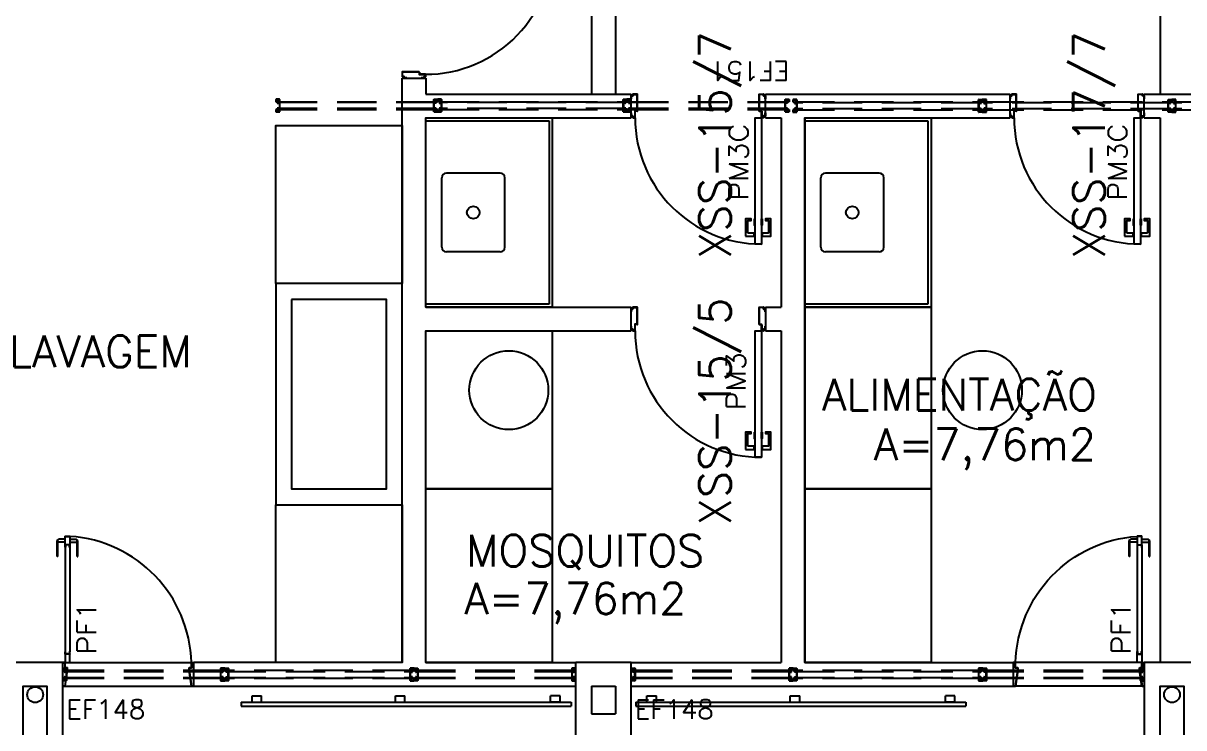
# Model space of a CAD drawing. Header units: millimetres. Extents: x 2046 to 2564, y 885 to 1120.
# Drawn here: x 2194.41 to 2201.76, y 921.84 to 926.3 of the extents above; entities that cross this region are included whole.
import ezdxf

# ---------------------------------------------------------------- set-up
doc = ezdxf.new("R2010")
doc.units = ezdxf.units.MM
doc.header["$LTSCALE"] = 10
doc.linetypes.add('HIDDEN', pattern=[0.375, 0.25, -0.125])
for name, color, linetype in [('AR-ALV', 2, 'Continuous'), ('AR-ALV-H', 1, 'Continuous'), ('AR-ALV-V', 2, 'Continuous'), ('AR-BANCADAS', 1, 'Continuous'), ('AR-BRISEPROJ', 1, 'HIDDEN'), ('AR-ESQ', 1, 'Continuous'), ('AR-ESQ-C', 1, 'Continuous'), ('AR-ESTC', 3, 'Continuous'), ('AR-PORTA', 1, 'Continuous'), ('AR-PROJ', 1, 'HIDDEN'), ('BC- VISTA', 1, 'Continuous'), ('BC-CUBA', 1, 'Continuous'), ('BGR- VISTA', 12, 'Continuous'), ('BR-MONTANTE', 242, 'Continuous'), ('BR-PAINEL', 1, 'Continuous'), ('coz1', 1, 'Continuous'), ('DET-VIDRO-FERR-V', 2, 'Continuous'), ('DT-ESQ-CHAPA DOBRADA-C', 1, 'Continuous'), ('DT-ESQ-CHAPA DOBRADA-V', 2, 'Continuous'), ('DT-ESQ-PROJ', 1, 'HIDDEN'), ('DT-TXTESQ', 2, 'Continuous'), ('DT-TXTMOD', 1, 'Continuous'), ('ENDEREÇO', 2, 'Continuous'), ('maçaneta', 1, 'Continuous'), ('mov', 1, 'Continuous'), ('PF-TXT', 2, 'Continuous'), ('PF-V', 1, 'Continuous'), ('PM-PERFIL U-C', 2, 'Continuous'), ('PM-TXT', 2, 'Continuous'), ('PM-VIDRO', 2, 'Continuous'), ('pm1', 2, 'Continuous'), ('pm2', 1, 'Continuous'), ('Área', 2, 'Continuous')]:
    doc.layers.add(name, color=color, linetype=linetype)
doc.styles.add('S10', font='simplex.shx', dxfattribs={"height": 0.1})
doc.styles.add('S12', font='simplex.shx', dxfattribs={"width": 1.1, "height": 0.12})
doc.styles.add('UNB-100', font='simplex.shx', dxfattribs={"height": 0.2})
doc.styles.add('UNB1-100', font='simplex.shx', dxfattribs={"height": 0.2})

# ---------------------------------------------------------------- blocks, each defined once
blk = doc.blocks.new('BCP07')
at = {"layer": 'BC- VISTA'}
blk.add_lwpolyline([(0.8, 0), (0.8, -1), (0, -1), (0, 0)], close=True, dxfattribs=at)
blk = doc.blocks.new('CUBAbnc-01P')
at = {"layer": 'coz1'}
for p, q in [((-0.25, -0.4705), (-0.25, -0.1305)), ((-0.22, -0.1005), (0.22, -0.1005)), ((0.25, -0.4705), (0.25, -0.1305)), ((-0.22, -0.5005), (0.22, -0.5005))]:
    blk.add_line(p, q, dxfattribs=at)
blk.add_circle((0, -0.3005), 0.04, dxfattribs=at)
for centre, start, end in [((-0.22, -0.1305), 90, 180), ((0.22, -0.1305), 0, 90), ((-0.22, -0.4705), 180, 270), ((0.22, -0.4705), 270, 0)]:
    blk.add_arc(centre, 0.03, start, end, dxfattribs=at)
blk = doc.blocks.new('BCP01')
at = {"layer": 'BC- VISTA'}
for p, q in [((0, -0.02), (0.78, -0.02)), ((0.78, -0.02), (0.78, -1.18)), ((0.78, -1.18), (0, -1.18))]:
    blk.add_line(p, q, dxfattribs=at)
blk.add_lwpolyline([(0.8, 0), (0.8, -1.2), (0, -1.2), (0, 0)], close=True, dxfattribs=at)
at = {"layer": 'BC-CUBA', "rotation": 90}
blk.add_blockref('CUBAbnc-01P', (0, -0.6), dxfattribs=at)
blk = doc.blocks.new('BCP10')
at = {"layer": 'BC- VISTA'}
blk.add_lwpolyline([(0.8, 0), (0.8, -1.15), (0, -1.15), (0, 0)], close=True, dxfattribs=at)
blk = doc.blocks.new('BCP08')
at = {"layer": 'BC- VISTA'}
blk.add_lwpolyline([(0.8, 0), (0.8, -1.1), (0, -1.1), (0, 0)], close=True, dxfattribs=at)
blk = doc.blocks.new('EF148-P')
at = {"layer": 'DT-ESQ-PROJ', "ltscale": 0.1}
for points in [[(0.05, 0.01), (0.05, 0, -0.414214), (0.0485, -0.0015), (0.0265, -0.0015, -0.414214), (0.025, 0), (0.025, 0.0135), (0.0265, 0.0135), (0.0265, 0.0005, 0.414214), (0.027, 0), (0.048, 0, 0.414214), (0.0485, 0.0005), (0.0485, 0.01), (0.0355, 0.01, -0.414214), (0.034, 0.0115), (0.034, 0.0215, -0.414214), (0.0355, 0.023), (0.0485, 0.023), (0.0485, 0.054), (0.0355, 0.054, -0.414214), (0.034, 0.0555), (0.034, 0.0655, -0.414214), (0.0355, 0.067), (0.0485, 0.067), (0.0485, 0.0765, 0.414214), (0.048, 0.077), (0.027, 0.077, 0.414214), (0.0265, 0.0765), (0.0265, 0.0635), (0.025, 0.0635), (0.025, 0.077, -0.414214), (0.0265, 0.0785), (0.0485, 0.0785, -0.414214), (0.05, 0.077), (0.05, 0.067, -0.414214), (0.0485, 0.0655), (0.0355, 0.0655), (0.0355, 0.0555), (0.0485, 0.0555), (0.0485, 0.0555, -0.414214), (0.05, 0.054), (0.05, 0.023, -0.414214), (0.0485, 0.0215), (0.0485, 0.0215), (0.0355, 0.0215), (0.0355, 0.0115), (0.0485, 0.0115, -0.414214)], [(1.025, 0.01), (1.025, 0, 0.414214), (1.0265, -0.0015), (1.0485, -0.0015, 0.414214), (1.05, 0), (1.05, 0.0135), (1.0485, 0.0135), (1.0485, 0.0005, -0.414214), (1.048, 0), (1.027, 0, -0.414214), (1.0265, 0.0005), (1.0265, 0.01), (1.0395, 0.01, 0.414214), (1.041, 0.0115), (1.041, 0.0215, 0.414214), (1.0395, 0.023), (1.0265, 0.023), (1.0265, 0.054), (1.0395, 0.054, 0.414214), (1.041, 0.0555), (1.041, 0.0655, 0.414214), (1.0395, 0.067), (1.0265, 0.067), (1.0265, 0.0765, -0.414214), (1.027, 0.077), (1.048, 0.077, -0.414214), (1.0485, 0.0765), (1.0485, 0.0635), (1.05, 0.0635), (1.05, 0.077, 0.414214), (1.0485, 0.0785), (1.0265, 0.0785, 0.414214), (1.025, 0.077), (1.025, 0.067, 0.414214), (1.0265, 0.0655), (1.0395, 0.0655), (1.0395, 0.0555), (1.0265, 0.0555), (1.0265, 0.0555, 0.414214), (1.025, 0.054), (1.025, 0.023, 0.414214), (1.0265, 0.0215), (1.0265, 0.0215), (1.0395, 0.0215), (1.0395, 0.0115), (1.0265, 0.0115, 0.414214)], [(1.075, 0.01), (1.075, 0, -0.414214), (1.0735, -0.0015), (1.0515, -0.0015, -0.414214), (1.05, 0), (1.05, 0.0135), (1.0515, 0.0135), (1.0515, 0.0005, 0.414214), (1.052, 0), (1.073, 0, 0.414214), (1.0735, 0.0005), (1.0735, 0.01), (1.0605, 0.01, -0.414214), (1.059, 0.0115), (1.059, 0.0215, -0.414214), (1.0605, 0.023), (1.0735, 0.023), (1.0735, 0.054), (1.0605, 0.054, -0.414214), (1.059, 0.0555), (1.059, 0.0655, -0.414214), (1.0605, 0.067), (1.0735, 0.067), (1.0735, 0.0765, 0.414214), (1.073, 0.077), (1.052, 0.077, 0.414214), (1.0515, 0.0765), (1.0515, 0.0635), (1.05, 0.0635), (1.05, 0.077, -0.414214), (1.0515, 0.0785), (1.0735, 0.0785, -0.414214), (1.075, 0.077), (1.075, 0.067, -0.414214), (1.0735, 0.0655), (1.0605, 0.0655), (1.0605, 0.0555), (1.0735, 0.0555), (1.0735, 0.0555, -0.414214), (1.075, 0.054), (1.075, 0.023, -0.414214), (1.0735, 0.0215), (1.0735, 0.0215), (1.0605, 0.0215), (1.0605, 0.0115), (1.0735, 0.0115, -0.414214)], [(2.225, 0.01), (2.225, 0, 0.414214), (2.2265, -0.0015), (2.2485, -0.0015, 0.414214), (2.25, 0), (2.25, 0.0135), (2.2485, 0.0135), (2.2485, 0.0005, -0.414214), (2.248, 0), (2.227, 0, -0.414214), (2.2265, 0.0005), (2.2265, 0.01), (2.2395, 0.01, 0.414214), (2.241, 0.0115), (2.241, 0.0215, 0.414214), (2.2395, 0.023), (2.2265, 0.023), (2.2265, 0.054), (2.2395, 0.054, 0.414214), (2.241, 0.0555), (2.241, 0.0655, 0.414214), (2.2395, 0.067), (2.2265, 0.067), (2.2265, 0.0765, -0.414214), (2.227, 0.077), (2.248, 0.077, -0.414214), (2.2485, 0.0765), (2.2485, 0.0635), (2.25, 0.0635), (2.25, 0.077, 0.414214), (2.2485, 0.0785), (2.2265, 0.0785, 0.414214), (2.225, 0.077), (2.225, 0.067, 0.414214), (2.2265, 0.0655), (2.2395, 0.0655), (2.2395, 0.0555), (2.2265, 0.0555), (2.2265, 0.0555, 0.414214), (2.225, 0.054), (2.225, 0.023, 0.414214), (2.2265, 0.0215), (2.2265, 0.0215), (2.2395, 0.0215), (2.2395, 0.0115), (2.2265, 0.0115, 0.414214)], [(2.275, 0.01), (2.275, 0, -0.414214), (2.2735, -0.0015), (2.2515, -0.0015, -0.414214), (2.25, 0), (2.25, 0.0135), (2.2515, 0.0135), (2.2515, 0.0005, 0.414214), (2.252, 0), (2.273, 0, 0.414214), (2.2735, 0.0005), (2.2735, 0.01), (2.2605, 0.01, -0.414214), (2.259, 0.0115), (2.259, 0.0215, -0.414214), (2.2605, 0.023), (2.2735, 0.023), (2.2735, 0.054), (2.2605, 0.054, -0.414214), (2.259, 0.0555), (2.259, 0.0655, -0.414214), (2.2605, 0.067), (2.2735, 0.067), (2.2735, 0.0765, 0.414214), (2.273, 0.077), (2.252, 0.077, 0.414214), (2.2515, 0.0765), (2.2515, 0.0635), (2.25, 0.0635), (2.25, 0.077, -0.414214), (2.2515, 0.0785), (2.2735, 0.0785, -0.414214), (2.275, 0.077), (2.275, 0.067, -0.414214), (2.2735, 0.0655), (2.2605, 0.0655), (2.2605, 0.0555), (2.2735, 0.0555), (2.2735, 0.0555, -0.414214), (2.275, 0.054), (2.275, 0.023, -0.414214), (2.2735, 0.0215), (2.2735, 0.0215), (2.2605, 0.0215), (2.2605, 0.0115), (2.2735, 0.0115, -0.414214)], [(3.25, 0.01), (3.25, 0, 0.414214), (3.2515, -0.0015), (3.2735, -0.0015, 0.414214), (3.275, 0), (3.275, 0.0135), (3.2735, 0.0135), (3.2735, 0.0005, -0.414214), (3.273, 0), (3.252, 0, -0.414214), (3.2515, 0.0005), (3.2515, 0.01), (3.2645, 0.01, 0.414214), (3.266, 0.0115), (3.266, 0.0215, 0.414214), (3.2645, 0.023), (3.2515, 0.023), (3.2515, 0.054), (3.2645, 0.054, 0.414214), (3.266, 0.0555), (3.266, 0.0655, 0.414214), (3.2645, 0.067), (3.2515, 0.067), (3.2515, 0.0765, -0.414214), (3.252, 0.077), (3.273, 0.077, -0.414214), (3.2735, 0.0765), (3.2735, 0.0635), (3.275, 0.0635), (3.275, 0.077, 0.414214), (3.2735, 0.0785), (3.2515, 0.0785, 0.414214), (3.25, 0.077), (3.25, 0.067, 0.414214), (3.2515, 0.0655), (3.2645, 0.0655), (3.2645, 0.0555), (3.2515, 0.0555), (3.2515, 0.0555, 0.414214), (3.25, 0.054), (3.25, 0.023, 0.414214), (3.2515, 0.0215), (3.2515, 0.0215), (3.2645, 0.0215), (3.2645, 0.0115), (3.2515, 0.0115, 0.414214)]]:
    blk.add_lwpolyline(points, format="xyb", close=True, dxfattribs=at)
for points in [[(1.0375, 0.0575), (1.0375, 0.0635), (0.0375, 0.0635), (0.0375, 0.0575)], [(1.0375, 0.0195), (1.0375, 0.0135), (0.0375, 0.0135), (0.0375, 0.0195)], [(2.2375, 0.0575), (2.2375, 0.0635), (1.0625, 0.0635), (1.0625, 0.0575)], [(2.2375, 0.0195), (2.2375, 0.0135), (1.0625, 0.0135), (1.0625, 0.0195)], [(3.2625, 0.0575), (3.2625, 0.0635), (2.2625, 0.0635), (2.2625, 0.0575)], [(3.2625, 0.0195), (3.2625, 0.0135), (2.2625, 0.0135), (2.2625, 0.0195)]]:
    blk.add_lwpolyline(points, close=True, dxfattribs=at)
at = {"layer": 'DT-TXTESQ', "ltscale": 0.1, "style": 'S12'}
blk.add_text('EF148', height=0.12, dxfattribs=at).set_placement((0.0485, -0.2415))
at = {"layer": 'DT-TXTMOD', "ltscale": 0.1, "style": 'S10', "flags": 3}
for tag, p in [('M27', (0.0485, -0.1415)), ('M28', (0.452, -0.1415)), ('M29', (0.8556, -0.1415)), ('M30', (1.2591, -0.1415)), ('M31', (1.6626, -0.1415)), ('M32', (2.0662, -0.1415)), ('M33', (2.4697, -0.1415)), ('M34', (2.8732, -0.1415))]:
    blk.add_attdef(tag, p, '', height=0.1, dxfattribs=at)
blk = doc.blocks.new('EF149-P')
at = {"layer": 'DT-ESQ-PROJ', "ltscale": 0.1}
for points in [[(0.025, 0.0115), (0.025, 0.0015, -0.414214), (0.0235, 0), (0.0015, 0, -0.414214), (0, 0.0015), (0, 0.015), (0.0015, 0.015), (0.0015, 0.002, 0.414214), (0.002, 0.0015), (0.023, 0.0015, 0.414214), (0.0235, 0.002), (0.0235, 0.0115), (0.0105, 0.0115, -0.414214), (0.009, 0.013), (0.009, 0.023, -0.414214), (0.0105, 0.0245), (0.0235, 0.0245), (0.0235, 0.0555), (0.0105, 0.0555, -0.414214), (0.009, 0.057), (0.009, 0.067, -0.414214), (0.0105, 0.0685), (0.0235, 0.0685), (0.0235, 0.078, 0.414214), (0.023, 0.0785), (0.002, 0.0785, 0.414214), (0.0015, 0.078), (0.0015, 0.065), (0, 0.065), (0, 0.0785, -0.414214), (0.0015, 0.08), (0.0235, 0.08, -0.414214), (0.025, 0.0785), (0.025, 0.0685, -0.414214), (0.0235, 0.067), (0.0105, 0.067), (0.0105, 0.057), (0.0235, 0.057), (0.0235, 0.057, -0.414214), (0.025, 0.0555), (0.025, 0.0245, -0.414214), (0.0235, 0.023), (0.0235, 0.023), (0.0105, 0.023), (0.0105, 0.013), (0.0235, 0.013, -0.414214)], [(1.175, 0.0115), (1.175, 0.0015, 0.414214), (1.1765, 0), (1.1985, 0, 0.414214), (1.2, 0.0015), (1.2, 0.015), (1.1985, 0.015), (1.1985, 0.002, -0.414214), (1.198, 0.0015), (1.177, 0.0015, -0.414214), (1.1765, 0.002), (1.1765, 0.0115), (1.1895, 0.0115, 0.414214), (1.191, 0.013), (1.191, 0.023, 0.414214), (1.1895, 0.0245), (1.1765, 0.0245), (1.1765, 0.0555), (1.1895, 0.0555, 0.414214), (1.191, 0.057), (1.191, 0.067, 0.414214), (1.1895, 0.0685), (1.1765, 0.0685), (1.1765, 0.078, -0.414214), (1.177, 0.0785), (1.198, 0.0785, -0.414214), (1.1985, 0.078), (1.1985, 0.065), (1.2, 0.065), (1.2, 0.0785, 0.414214), (1.1985, 0.08), (1.1765, 0.08, 0.414214), (1.175, 0.0785), (1.175, 0.0685, 0.414214), (1.1765, 0.067), (1.1895, 0.067), (1.1895, 0.057), (1.1765, 0.057), (1.1765, 0.057, 0.414214), (1.175, 0.0555), (1.175, 0.0245, 0.414214), (1.1765, 0.023), (1.1765, 0.023), (1.1895, 0.023), (1.1895, 0.013), (1.1765, 0.013, 0.414214)], [(1.225, 0.0115), (1.225, 0.0015, -0.414214), (1.2235, 0), (1.2015, 0, -0.414214), (1.2, 0.0015), (1.2, 0.015), (1.2015, 0.015), (1.2015, 0.002, 0.414214), (1.202, 0.0015), (1.223, 0.0015, 0.414214), (1.2235, 0.002), (1.2235, 0.0115), (1.2105, 0.0115, -0.414214), (1.209, 0.013), (1.209, 0.023, -0.414214), (1.2105, 0.0245), (1.2235, 0.0245), (1.2235, 0.0555), (1.2105, 0.0555, -0.414214), (1.209, 0.057), (1.209, 0.067, -0.414214), (1.2105, 0.0685), (1.2235, 0.0685), (1.2235, 0.078, 0.414214), (1.223, 0.0785), (1.202, 0.0785, 0.414214), (1.2015, 0.078), (1.2015, 0.065), (1.2, 0.065), (1.2, 0.0785, -0.414214), (1.2015, 0.08), (1.2235, 0.08, -0.414214), (1.225, 0.0785), (1.225, 0.0685, -0.414214), (1.2235, 0.067), (1.2105, 0.067), (1.2105, 0.057), (1.2235, 0.057), (1.2235, 0.057, -0.414214), (1.225, 0.0555), (1.225, 0.0245, -0.414214), (1.2235, 0.023), (1.2235, 0.023), (1.2105, 0.023), (1.2105, 0.013), (1.2235, 0.013, -0.414214)], [(2.375, 0.0115), (2.375, 0.0015, 0.414214), (2.3765, 0), (2.3985, 0, 0.414214), (2.4, 0.0015), (2.4, 0.015), (2.3985, 0.015), (2.3985, 0.002, -0.414214), (2.398, 0.0015), (2.377, 0.0015, -0.414214), (2.3765, 0.002), (2.3765, 0.0115), (2.3895, 0.0115, 0.414214), (2.391, 0.013), (2.391, 0.023, 0.414214), (2.3895, 0.0245), (2.3765, 0.0245), (2.3765, 0.0555), (2.3895, 0.0555, 0.414214), (2.391, 0.057), (2.391, 0.067, 0.414214), (2.3895, 0.0685), (2.3765, 0.0685), (2.3765, 0.078, -0.414214), (2.377, 0.0785), (2.398, 0.0785, -0.414214), (2.3985, 0.078), (2.3985, 0.065), (2.4, 0.065), (2.4, 0.0785, 0.414214), (2.3985, 0.08), (2.3765, 0.08, 0.414214), (2.375, 0.0785), (2.375, 0.0685, 0.414214), (2.3765, 0.067), (2.3895, 0.067), (2.3895, 0.057), (2.3765, 0.057), (2.3765, 0.057, 0.414214), (2.375, 0.0555), (2.375, 0.0245, 0.414214), (2.3765, 0.023), (2.3765, 0.023), (2.3895, 0.023), (2.3895, 0.013), (2.3765, 0.013, 0.414214)], [(2.425, 0.0115), (2.425, 0.0015, -0.414214), (2.4235, 0), (2.4015, 0, -0.414214), (2.4, 0.0015), (2.4, 0.015), (2.4015, 0.015), (2.4015, 0.002, 0.414214), (2.402, 0.0015), (2.423, 0.0015, 0.414214), (2.4235, 0.002), (2.4235, 0.0115), (2.4105, 0.0115, -0.414214), (2.409, 0.013), (2.409, 0.023, -0.414214), (2.4105, 0.0245), (2.4235, 0.0245), (2.4235, 0.0555), (2.4105, 0.0555, -0.414214), (2.409, 0.057), (2.409, 0.067, -0.414214), (2.4105, 0.0685), (2.4235, 0.0685), (2.4235, 0.078, 0.414214), (2.423, 0.0785), (2.402, 0.0785, 0.414214), (2.4015, 0.078), (2.4015, 0.065), (2.4, 0.065), (2.4, 0.0785, -0.414214), (2.4015, 0.08), (2.4235, 0.08, -0.414214), (2.425, 0.0785), (2.425, 0.0685, -0.414214), (2.4235, 0.067), (2.4105, 0.067), (2.4105, 0.057), (2.4235, 0.057), (2.4235, 0.057, -0.414214), (2.425, 0.0555), (2.425, 0.0245, -0.414214), (2.4235, 0.023), (2.4235, 0.023), (2.4105, 0.023), (2.4105, 0.013), (2.4235, 0.013, -0.414214)], [(3.575, 0.0115), (3.575, 0.0015, 0.414214), (3.5765, 0), (3.5985, 0, 0.414214), (3.6, 0.0015), (3.6, 0.015), (3.5985, 0.015), (3.5985, 0.002, -0.414214), (3.598, 0.0015), (3.577, 0.0015, -0.414214), (3.5765, 0.002), (3.5765, 0.0115), (3.5895, 0.0115, 0.414214), (3.591, 0.013), (3.591, 0.023, 0.414214), (3.5895, 0.0245), (3.5765, 0.0245), (3.5765, 0.0555), (3.5895, 0.0555, 0.414214), (3.591, 0.057), (3.591, 0.067, 0.414214), (3.5895, 0.0685), (3.5765, 0.0685), (3.5765, 0.078, -0.414214), (3.577, 0.0785), (3.598, 0.0785, -0.414214), (3.5985, 0.078), (3.5985, 0.065), (3.6, 0.065), (3.6, 0.0785, 0.414214), (3.5985, 0.08), (3.5765, 0.08, 0.414214), (3.575, 0.0785), (3.575, 0.0685, 0.414214), (3.5765, 0.067), (3.5895, 0.067), (3.5895, 0.057), (3.5765, 0.057), (3.5765, 0.057, 0.414214), (3.575, 0.0555), (3.575, 0.0245, 0.414214), (3.5765, 0.023), (3.5765, 0.023), (3.5895, 0.023), (3.5895, 0.013), (3.5765, 0.013, 0.414214)], [(3.625, 0.0115), (3.625, 0.0015, -0.414214), (3.6235, 0), (3.6015, 0, -0.414214), (3.6, 0.0015), (3.6, 0.015), (3.6015, 0.015), (3.6015, 0.002, 0.414214), (3.602, 0.0015), (3.623, 0.0015, 0.414214), (3.6235, 0.002), (3.6235, 0.0115), (3.6105, 0.0115, -0.414214), (3.609, 0.013), (3.609, 0.023, -0.414214), (3.6105, 0.0245), (3.6235, 0.0245), (3.6235, 0.0555), (3.6105, 0.0555, -0.414214), (3.609, 0.057), (3.609, 0.067, -0.414214), (3.6105, 0.0685), (3.6235, 0.0685), (3.6235, 0.078, 0.414214), (3.623, 0.0785), (3.602, 0.0785, 0.414214), (3.6015, 0.078), (3.6015, 0.065), (3.6, 0.065), (3.6, 0.0785, -0.414214), (3.6015, 0.08), (3.6235, 0.08, -0.414214), (3.625, 0.0785), (3.625, 0.0685, -0.414214), (3.6235, 0.067), (3.6105, 0.067), (3.6105, 0.057), (3.6235, 0.057), (3.6235, 0.057, -0.414214), (3.625, 0.0555), (3.625, 0.0245, -0.414214), (3.6235, 0.023), (3.6235, 0.023), (3.6105, 0.023), (3.6105, 0.013), (3.6235, 0.013, -0.414214)], [(4.775, 0.0115), (4.775, 0.0015, 0.414214), (4.7765, 0), (4.7985, 0, 0.414214), (4.8, 0.0015), (4.8, 0.015), (4.7985, 0.015), (4.7985, 0.002, -0.414214), (4.798, 0.0015), (4.777, 0.0015, -0.414214), (4.7765, 0.002), (4.7765, 0.0115), (4.7895, 0.0115, 0.414214), (4.791, 0.013), (4.791, 0.023, 0.414214), (4.7895, 0.0245), (4.7765, 0.0245), (4.7765, 0.0555), (4.7895, 0.0555, 0.414214), (4.791, 0.057), (4.791, 0.067, 0.414214), (4.7895, 0.0685), (4.7765, 0.0685), (4.7765, 0.078, -0.414214), (4.777, 0.0785), (4.798, 0.0785, -0.414214), (4.7985, 0.078), (4.7985, 0.065), (4.8, 0.065), (4.8, 0.0785, 0.414214), (4.7985, 0.08), (4.7765, 0.08, 0.414214), (4.775, 0.0785), (4.775, 0.0685, 0.414214), (4.7765, 0.067), (4.7895, 0.067), (4.7895, 0.057), (4.7765, 0.057), (4.7765, 0.057, 0.414214), (4.775, 0.0555), (4.775, 0.0245, 0.414214), (4.7765, 0.023), (4.7765, 0.023), (4.7895, 0.023), (4.7895, 0.013), (4.7765, 0.013, 0.414214)]]:
    blk.add_lwpolyline(points, format="xyb", close=True, dxfattribs=at)
for points in [[(1.1875, 0.059), (1.1875, 0.065), (0.0125, 0.065), (0.0125, 0.059)], [(1.1875, 0.021), (1.1875, 0.015), (0.0125, 0.015), (0.0125, 0.021)], [(2.3875, 0.059), (2.3875, 0.065), (1.2125, 0.065), (1.2125, 0.059)], [(2.3875, 0.021), (2.3875, 0.015), (1.2125, 0.015), (1.2125, 0.021)], [(3.5875, 0.059), (3.5875, 0.065), (2.4125, 0.065), (2.4125, 0.059)], [(3.5875, 0.021), (3.5875, 0.015), (2.4125, 0.015), (2.4125, 0.021)], [(4.7875, 0.059), (4.7875, 0.065), (3.6125, 0.065), (3.6125, 0.059)], [(4.7875, 0.021), (4.7875, 0.015), (3.6125, 0.015), (3.6125, 0.021)]]:
    blk.add_lwpolyline(points, close=True, dxfattribs=at)
at = {"layer": 'DT-TXTESQ', "ltscale": 0.1, "style": 'S12'}
blk.add_text('EF149', height=0.12, dxfattribs=at).set_placement((0.0235, -0.24))
at = {"layer": 'DT-TXTMOD', "ltscale": 0.1, "style": 'S10', "flags": 3}
for tag, p in [('M27', (0.0235, -0.14)), ('M28', (0.427, -0.14)), ('M29', (0.8306, -0.14)), ('M30', (1.2341, -0.14)), ('M31', (1.6376, -0.14)), ('M32', (2.0412, -0.14)), ('M33', (2.4447, -0.14)), ('M34', (2.8482, -0.14))]:
    blk.add_attdef(tag, p, '', height=0.1, dxfattribs=at)
blk = doc.blocks.new('EF151-P')
at = {"layer": 'DT-ESQ-PROJ', "ltscale": 0.1}
for points in [[(0.05, 0.01), (0.05, 0, -0.414214), (0.0485, -0.0015), (0.0265, -0.0015, -0.414214), (0.025, 0), (0.025, 0.0135), (0.0265, 0.0135), (0.0265, 0.0005, 0.414214), (0.027, 0), (0.048, 0, 0.414214), (0.0485, 0.0005), (0.0485, 0.01), (0.0355, 0.01, -0.414214), (0.034, 0.0115), (0.034, 0.0215, -0.414214), (0.0355, 0.023), (0.0485, 0.023), (0.0485, 0.054), (0.0355, 0.054, -0.414214), (0.034, 0.0555), (0.034, 0.0655, -0.414214), (0.0355, 0.067), (0.0485, 0.067), (0.0485, 0.0765, 0.414214), (0.048, 0.077), (0.027, 0.077, 0.414214), (0.0265, 0.0765), (0.0265, 0.0635), (0.025, 0.0635), (0.025, 0.077, -0.414214), (0.0265, 0.0785), (0.0485, 0.0785, -0.414214), (0.05, 0.077), (0.05, 0.067, -0.414214), (0.0485, 0.0655), (0.0355, 0.0655), (0.0355, 0.0555), (0.0485, 0.0555), (0.0485, 0.0555, -0.414214), (0.05, 0.054), (0.05, 0.023, -0.414214), (0.0485, 0.0215), (0.0485, 0.0215), (0.0355, 0.0215), (0.0355, 0.0115), (0.0485, 0.0115, -0.414214)], [(1.025, 0.01), (1.025, 0, 0.414214), (1.0265, -0.0015), (1.0485, -0.0015, 0.414214), (1.05, 0), (1.05, 0.0135), (1.0485, 0.0135), (1.0485, 0.0005, -0.414214), (1.048, 0), (1.027, 0, -0.414214), (1.0265, 0.0005), (1.0265, 0.01), (1.0395, 0.01, 0.414214), (1.041, 0.0115), (1.041, 0.0215, 0.414214), (1.0395, 0.023), (1.0265, 0.023), (1.0265, 0.054), (1.0395, 0.054, 0.414214), (1.041, 0.0555), (1.041, 0.0655, 0.414214), (1.0395, 0.067), (1.0265, 0.067), (1.0265, 0.0765, -0.414214), (1.027, 0.077), (1.048, 0.077, -0.414214), (1.0485, 0.0765), (1.0485, 0.0635), (1.05, 0.0635), (1.05, 0.077, 0.414214), (1.0485, 0.0785), (1.0265, 0.0785, 0.414214), (1.025, 0.077), (1.025, 0.067, 0.414214), (1.0265, 0.0655), (1.0395, 0.0655), (1.0395, 0.0555), (1.0265, 0.0555), (1.0265, 0.0555, 0.414214), (1.025, 0.054), (1.025, 0.023, 0.414214), (1.0265, 0.0215), (1.0265, 0.0215), (1.0395, 0.0215), (1.0395, 0.0115), (1.0265, 0.0115, 0.414214)], [(1.075, 0.01), (1.075, 0, -0.414214), (1.0735, -0.0015), (1.0515, -0.0015, -0.414214), (1.05, 0), (1.05, 0.0135), (1.0515, 0.0135), (1.0515, 0.0005, 0.414214), (1.052, 0), (1.073, 0, 0.414214), (1.0735, 0.0005), (1.0735, 0.01), (1.0605, 0.01, -0.414214), (1.059, 0.0115), (1.059, 0.0215, -0.414214), (1.0605, 0.023), (1.0735, 0.023), (1.0735, 0.054), (1.0605, 0.054, -0.414214), (1.059, 0.0555), (1.059, 0.0655, -0.414214), (1.0605, 0.067), (1.0735, 0.067), (1.0735, 0.0765, 0.414214), (1.073, 0.077), (1.052, 0.077, 0.414214), (1.0515, 0.0765), (1.0515, 0.0635), (1.05, 0.0635), (1.05, 0.077, -0.414214), (1.0515, 0.0785), (1.0735, 0.0785, -0.414214), (1.075, 0.077), (1.075, 0.067, -0.414214), (1.0735, 0.0655), (1.0605, 0.0655), (1.0605, 0.0555), (1.0735, 0.0555), (1.0735, 0.0555, -0.414214), (1.075, 0.054), (1.075, 0.023, -0.414214), (1.0735, 0.0215), (1.0735, 0.0215), (1.0605, 0.0215), (1.0605, 0.0115), (1.0735, 0.0115, -0.414214)], [(2.225, 0.01), (2.225, 0, 0.414214), (2.2265, -0.0015), (2.2485, -0.0015, 0.414214), (2.25, 0), (2.25, 0.0135), (2.2485, 0.0135), (2.2485, 0.0005, -0.414214), (2.248, 0), (2.227, 0, -0.414214), (2.2265, 0.0005), (2.2265, 0.01), (2.2395, 0.01, 0.414214), (2.241, 0.0115), (2.241, 0.0215, 0.414214), (2.2395, 0.023), (2.2265, 0.023), (2.2265, 0.054), (2.2395, 0.054, 0.414214), (2.241, 0.0555), (2.241, 0.0655, 0.414214), (2.2395, 0.067), (2.2265, 0.067), (2.2265, 0.0765, -0.414214), (2.227, 0.077), (2.248, 0.077, -0.414214), (2.2485, 0.0765), (2.2485, 0.0635), (2.25, 0.0635), (2.25, 0.077, 0.414214), (2.2485, 0.0785), (2.2265, 0.0785, 0.414214), (2.225, 0.077), (2.225, 0.067, 0.414214), (2.2265, 0.0655), (2.2395, 0.0655), (2.2395, 0.0555), (2.2265, 0.0555), (2.2265, 0.0555, 0.414214), (2.225, 0.054), (2.225, 0.023, 0.414214), (2.2265, 0.0215), (2.2265, 0.0215), (2.2395, 0.0215), (2.2395, 0.0115), (2.2265, 0.0115, 0.414214)], [(2.275, 0.01), (2.275, 0, -0.414214), (2.2735, -0.0015), (2.2515, -0.0015, -0.414214), (2.25, 0), (2.25, 0.0135), (2.2515, 0.0135), (2.2515, 0.0005, 0.414214), (2.252, 0), (2.273, 0, 0.414214), (2.2735, 0.0005), (2.2735, 0.01), (2.2605, 0.01, -0.414214), (2.259, 0.0115), (2.259, 0.0215, -0.414214), (2.2605, 0.023), (2.2735, 0.023), (2.2735, 0.054), (2.2605, 0.054, -0.414214), (2.259, 0.0555), (2.259, 0.0655, -0.414214), (2.2605, 0.067), (2.2735, 0.067), (2.2735, 0.0765, 0.414214), (2.273, 0.077), (2.252, 0.077, 0.414214), (2.2515, 0.0765), (2.2515, 0.0635), (2.25, 0.0635), (2.25, 0.077, -0.414214), (2.2515, 0.0785), (2.2735, 0.0785, -0.414214), (2.275, 0.077), (2.275, 0.067, -0.414214), (2.2735, 0.0655), (2.2605, 0.0655), (2.2605, 0.0555), (2.2735, 0.0555), (2.2735, 0.0555, -0.414214), (2.275, 0.054), (2.275, 0.023, -0.414214), (2.2735, 0.0215), (2.2735, 0.0215), (2.2605, 0.0215), (2.2605, 0.0115), (2.2735, 0.0115, -0.414214)], [(3.25, 0.01), (3.25, 0, 0.414214), (3.2515, -0.0015), (3.2735, -0.0015, 0.414214), (3.275, 0), (3.275, 0.0135), (3.2735, 0.0135), (3.2735, 0.0005, -0.414214), (3.273, 0), (3.252, 0, -0.414214), (3.2515, 0.0005), (3.2515, 0.01), (3.2645, 0.01, 0.414214), (3.266, 0.0115), (3.266, 0.0215, 0.414214), (3.2645, 0.023), (3.2515, 0.023), (3.2515, 0.054), (3.2645, 0.054, 0.414214), (3.266, 0.0555), (3.266, 0.0655, 0.414214), (3.2645, 0.067), (3.2515, 0.067), (3.2515, 0.0765, -0.414214), (3.252, 0.077), (3.273, 0.077, -0.414214), (3.2735, 0.0765), (3.2735, 0.0635), (3.275, 0.0635), (3.275, 0.077, 0.414214), (3.2735, 0.0785), (3.2515, 0.0785, 0.414214), (3.25, 0.077), (3.25, 0.067, 0.414214), (3.2515, 0.0655), (3.2645, 0.0655), (3.2645, 0.0555), (3.2515, 0.0555), (3.2515, 0.0555, 0.414214), (3.25, 0.054), (3.25, 0.023, 0.414214), (3.2515, 0.0215), (3.2515, 0.0215), (3.2645, 0.0215), (3.2645, 0.0115), (3.2515, 0.0115, 0.414214)]]:
    blk.add_lwpolyline(points, format="xyb", close=True, dxfattribs=at)
for points in [[(1.0375, 0.0575), (1.0375, 0.0635), (0.0375, 0.0635), (0.0375, 0.0575)], [(1.0375, 0.0195), (1.0375, 0.0135), (0.0375, 0.0135), (0.0375, 0.0195)], [(2.2375, 0.0575), (2.2375, 0.0635), (1.0625, 0.0635), (1.0625, 0.0575)], [(2.2375, 0.0195), (2.2375, 0.0135), (1.0625, 0.0135), (1.0625, 0.0195)], [(3.2625, 0.0575), (3.2625, 0.0635), (2.2625, 0.0635), (2.2625, 0.0575)], [(3.2625, 0.0195), (3.2625, 0.0135), (2.2625, 0.0135), (2.2625, 0.0195)]]:
    blk.add_lwpolyline(points, close=True, dxfattribs=at)
at = {"layer": 'DT-TXTESQ', "ltscale": 0.1, "style": 'S12'}
blk.add_text('EF151', height=0.12, dxfattribs=at).set_placement((0.0235, -0.2415))
at = {"layer": 'DT-TXTMOD', "ltscale": 0.1, "style": 'S10', "flags": 3}
for tag, p in [('M27', (0.0235, -0.1415)), ('M28', (0.452, -0.1415)), ('M29', (0.8556, -0.1415)), ('M30', (1.2591, -0.1415)), ('M31', (1.6626, -0.1415)), ('M32', (2.0662, -0.1415)), ('M33', (2.4697, -0.1415)), ('M34', (2.8732, -0.1415))]:
    blk.add_attdef(tag, p, '', height=0.1, dxfattribs=at)
blk = doc.blocks.new('PF1')
at = {"layer": 'AR-ALV-H'}
blk.add_arc((-0.0069, 0.129), 0.8221, 1.46101, 86.31413, dxfattribs=at)
at = {"layer": 'DET-VIDRO-FERR-V'}
for points in [[(0.03, 0.103), (0.03, 0.1165, 0.414214), (0.0285, 0.118), (0.015, 0.118), (0.015, 0.1485, 0.414214), (0.0135, 0.15), (0, 0.15), (0, 0.148), (0.013, 0.148), (0.013, 0.1175, 0.414214), (0.0145, 0.116), (0.028, 0.116), (0.028, 0.1031), (0.0133, 0.002), (0, 0.002), (0, 0), (0.0137, 0, 0.372464), (0.0152, 0.0013)], [(0.8, 0.103), (0.8, 0.1165, -0.414214), (0.8015, 0.118), (0.815, 0.118), (0.815, 0.1485, -0.414214), (0.8165, 0.15), (0.83, 0.15), (0.83, 0.148), (0.817, 0.148), (0.817, 0.1175, -0.414214), (0.8155, 0.116), (0.802, 0.116), (0.802, 0.1031), (0.8167, 0.002), (0.83, 0.002), (0.83, 0), (0.8163, 0, -0.372464), (0.8148, 0.0013)]]:
    blk.add_lwpolyline(points, format="xyb", close=True, dxfattribs=at)
at = {"layer": 'DT-ESQ-CHAPA DOBRADA-C'}
for p, q in [((0.0165, 0.895), (0.0165, 0.8815)), ((0.0445, 0.895), (0.0445, 0.8815)), ((0.0165, 0.205), (0.0165, 0.2185)), ((0.0445, 0.205), (0.0445, 0.2185))]:
    blk.add_line(p, q, dxfattribs=at)
for points in [[(0.0165, 0.95), (0.0445, 0.95, -0.414214), (0.046, 0.9485), (0.046, 0.8815, -1), (0.043, 0.8815), (0.043, 0.895), (0.018, 0.895), (0.018, 0.8815, -1), (0.015, 0.8815), (0.015, 0.9485, -0.414214)], [(0.018, 0.8965, 0.414214), (0.0165, 0.895), (0.0165, 0.9485), (0.0445, 0.9485), (0.0445, 0.895, 0.414214), (0.043, 0.8965), (0.0189, 0.8965)], [(0.0165, 0.15), (0.0445, 0.15, 0.414214), (0.046, 0.1515), (0.046, 0.2185, 1), (0.043, 0.2185), (0.043, 0.205), (0.018, 0.205), (0.018, 0.2185, 1), (0.015, 0.2185), (0.015, 0.1515, 0.414214)], [(0.018, 0.2035, -0.414214), (0.0165, 0.205), (0.0165, 0.1515), (0.0445, 0.1515), (0.0445, 0.205, -0.414214), (0.043, 0.2035), (0.0189, 0.2035)]]:
    blk.add_lwpolyline(points, format="xyb", close=True, dxfattribs=at)
at = {"layer": 'DT-ESQ-CHAPA DOBRADA-V'}
for p, q in [((0.015, 0.8815), (0.015, 0.2185)), ((0.046, 0.8815), (0.046, 0.2185))]:
    blk.add_line(p, q, dxfattribs=at)
at = {"layer": 'maçaneta'}
for p, q in [((-0.035, 0.9225), (-0.025, 0.9325)), ((-0.03, 0.9225), (-0.035, 0.9225)), ((-0.035, 0.8225), (-0.035, 0.9225)), ((-0.03, 0.8225), (-0.03, 0.9225)), ((0.015, 0.9125), (-0.03, 0.9125)), ((0.015, 0.9325), (-0.025, 0.9325)), ((0.046, 0.9325), (0.086, 0.9325)), ((0.046, 0.9125), (0.091, 0.9125)), ((0.096, 0.9225), (0.086, 0.9325)), ((0.091, 0.9225), (0.096, 0.9225)), ((0.091, 0.8225), (0.091, 0.9225)), ((0.096, 0.8225), (0.096, 0.9225)), ((-0.03, 0.8225), (-0.035, 0.8225)), ((0.091, 0.8225), (0.096, 0.8225))]:
    blk.add_line(p, q, dxfattribs=at)
at = {"layer": 'PF-V'}
for p, q in [((0.0445, 0.15), (0.8165, 0.15)), ((0.0069, 0), (0.8232, 0))]:
    blk.add_line(p, q, dxfattribs=at)
at = {"layer": 'PF-TXT', "style": 'S12', "width": 1.1}
blk.add_attdef('PF', (0.2113, 0.2022), '', height=0.12, rotation=90, dxfattribs=at)
blk = doc.blocks.new('PM3V')
at = {"layer": 'maçaneta'}
for points in [[(0.02, 0.9), (-0.035, 0.9), (-0.035, 0.79), (0, 0.79), (0, 0.8), (-0.02, 0.8), (-0.02, 0.8785, -0.414214), (-0.0185, 0.88), (0.02, 0.88)], [(0.125, 0.9), (0.07, 0.9), (0.07, 0.88), (0.1085, 0.88, -0.414214), (0.11, 0.8785), (0.11, 0.8), (0.09, 0.8), (0.09, 0.79), (0.125, 0.79)]]:
    blk.add_lwpolyline(points, format="xyb", close=True, dxfattribs=at)
for points in [[(0.02, 0.79), (0.02, 0.83), (0.025, 0.83), (0.025, 0.79)], [(0.07, 0.79), (0.07, 0.83), (0.065, 0.83), (0.065, 0.79)]]:
    blk.add_lwpolyline(points, close=True, dxfattribs=at)
at = {"layer": 'mov'}
blk.add_arc((0.025, 0.15), 0.8, 356.84716, 90, dxfattribs=at)
at = {"layer": 'PM-PERFIL U-C'}
for p, q in [((0.01, 0.14), (0.01, 0.1485)), ((0.0115, 0.15), (0.0235, 0.15)), ((0.012, 0.148), (0.012, 0.1395)), ((0.023, 0.148), (0.012, 0.148)), ((0.023, 0.1085), (0.023, 0.148)), ((0.025, 0.1485), (0.025, 0.109)), ((0.825, 0.1485), (0.825, 0.109)), ((0.8385, 0.15), (0.8265, 0.15)), ((0.827, 0.148), (0.838, 0.148)), ((0.827, 0.1085), (0.827, 0.148)), ((0.838, 0.148), (0.838, 0.1395)), ((0.84, 0.14), (0.84, 0.1485)), ((0, 0.12), (0, 0.1385)), ((0.002, 0.12), (0, 0.12)), ((0.0015, 0.14), (0.01, 0.14)), ((0.002, 0.138), (0.002, 0.12)), ((0.0105, 0.138), (0.002, 0.138)), ((0.038, 0.107), (0.0245, 0.107)), ((0.0385, 0.109), (0.025, 0.109)), ((0.038, 0.107), (0.038, 0.002)), ((0.04, 0.1075), (0.04, 0.0015)), ((0.81, 0.1075), (0.81, 0.0015)), ((0.8115, 0.109), (0.825, 0.109)), ((0.812, 0.107), (0.8255, 0.107)), ((0.812, 0.107), (0.812, 0.002)), ((0.8395, 0.138), (0.848, 0.138)), ((0.8485, 0.14), (0.84, 0.14)), ((0.848, 0.138), (0.848, 0.12)), ((0.848, 0.12), (0.85, 0.12)), ((0.85, 0.12), (0.85, 0.1385)), ((0, 0.03), (0.002, 0.03)), ((0, 0.0115), (0, 0.03)), ((0.01, 0.01), (0.0015, 0.01)), ((0.002, 0.03), (0.002, 0.012)), ((0.002, 0.012), (0.0105, 0.012)), ((0.01, 0.0015), (0.01, 0.01)), ((0.0385, 0), (0.0115, 0)), ((0.012, 0.0105), (0.012, 0.002)), ((0.012, 0.002), (0.038, 0.002)), ((0.8115, 0), (0.8385, 0)), ((0.838, 0.002), (0.812, 0.002)), ((0.838, 0.0105), (0.838, 0.002)), ((0.848, 0.012), (0.8395, 0.012)), ((0.84, 0.0015), (0.84, 0.01)), ((0.84, 0.01), (0.8485, 0.01)), ((0.85, 0.03), (0.848, 0.03)), ((0.848, 0.03), (0.848, 0.012)), ((0.85, 0.0115), (0.85, 0.03))]:
    blk.add_line(p, q, dxfattribs=at)
for centre, start, end in [((0.0115, 0.1485), 90, 180), ((0.0235, 0.1485), 360, 90), ((0.8265, 0.1485), 90, 180), ((0.8385, 0.1485), 0, 90), ((0.0015, 0.1385), 90, 180), ((0.0105, 0.1395), 270, 0), ((0.0245, 0.1085), 180, 270), ((0.0385, 0.1075), 0, 90), ((0.8115, 0.1075), 90, 180), ((0.8255, 0.1085), 270, 0), ((0.8395, 0.1395), 180, 270), ((0.8485, 0.1385), 0, 90), ((0.0015, 0.0115), 180, 270), ((0.0115, 0.0015), 180, 270), ((0.0105, 0.0105), 0, 90), ((0.0385, 0.0015), 269.93864, 0), ((0.8115, 0.0015), 180, 270.06136), ((0.8395, 0.0105), 90, 180), ((0.8385, 0.0015), 270, 0), ((0.8485, 0.0115), 270, 0)]:
    blk.add_arc(centre, 0.0015, start, end, dxfattribs=at)
at = {"layer": 'PM-VIDRO'}
for p, q in [((0.04, 0.45), (0.04, 0.75)), ((0.05, 0.75), (0.05, 0.45))]:
    blk.add_line(p, q, dxfattribs=at)
at = {"layer": 'pm1'}
for p, q in [((0.025, 0.95), (0.065, 0.95)), ((0.025, 0.75), (0.025, 0.95)), ((0.065, 0.95), (0.065, 0.76)), ((0.04, 0.75), (0.025, 0.75)), ((0.065, 0.76), (0.04, 0.76)), ((0.04, 0.75), (0.04, 0.76)), ((0.05, 0.76), (0.05, 0.75)), ((0.065, 0.75), (0.05, 0.75)), ((0.065, 0.76), (0.065, 0.75)), ((0.025, 0.15), (0.025, 0.45)), ((0.04, 0.45), (0.025, 0.45)), ((0.04, 0.44), (0.04, 0.45)), ((0.065, 0.45), (0.05, 0.45)), ((0.05, 0.45), (0.05, 0.44)), ((0.065, 0.45), (0.065, 0.44)), ((0.065, 0.44), (0.04, 0.44)), ((0.065, 0.44), (0.065, 0.15)), ((0.065, 0.15), (0.025, 0.15))]:
    blk.add_line(p, q, dxfattribs=at)
at = {"layer": 'pm2'}
for p, q in [((0.025, 0.45), (0.025, 0.75)), ((0.065, 0.75), (0.065, 0.45)), ((0.025, 0.15), (0.025, 0.109)), ((0.025, 0.109), (0.035, 0.109)), ((0.8252, 0.109), (0.8152, 0.109)), ((0.8152, 0), (0.8402, 0)), ((0.8402, 0.01), (0.8502, 0.01)), ((0.8402, 0), (0.8402, 0.01))]:
    blk.add_line(p, q, dxfattribs=at)
at = {"layer": 'PM-TXT', "style": 'S12', "width": 1.1}
blk.add_attdef('PM', (0.2053, 0.1161), '', height=0.12, rotation=90, dxfattribs=at)
blk = doc.blocks.new('PM3C')
at = {"layer": 'maçaneta'}
for points in [[(0.02, 0.9), (-0.035, 0.9), (-0.035, 0.79), (0, 0.79), (0, 0.8), (-0.02, 0.8), (-0.02, 0.8785, -0.414214), (-0.0185, 0.88), (0.02, 0.88)], [(0.125, 0.9), (0.07, 0.9), (0.07, 0.88), (0.1085, 0.88, -0.414214), (0.11, 0.8785), (0.11, 0.8), (0.09, 0.8), (0.09, 0.79), (0.125, 0.79)]]:
    blk.add_lwpolyline(points, format="xyb", close=True, dxfattribs=at)
for points in [[(0.02, 0.79), (0.02, 0.83), (0.025, 0.83), (0.025, 0.79)], [(0.07, 0.79), (0.07, 0.83), (0.065, 0.83), (0.065, 0.79)]]:
    blk.add_lwpolyline(points, close=True, dxfattribs=at)
at = {"layer": 'mov'}
blk.add_arc((0.025, 0.15), 0.8, 0, 90, dxfattribs=at)
at = {"layer": 'PM-PERFIL U-C'}
for p, q in [((0.01, 0.14), (0.01, 0.1485)), ((0.0115, 0.15), (0.0235, 0.15)), ((0.012, 0.148), (0.012, 0.1395)), ((0.023, 0.148), (0.012, 0.148)), ((0.023, 0.1085), (0.023, 0.148)), ((0.025, 0.1485), (0.025, 0.109)), ((0.825, 0.1485), (0.825, 0.109)), ((0.8385, 0.15), (0.8265, 0.15)), ((0.827, 0.148), (0.838, 0.148)), ((0.827, 0.1085), (0.827, 0.148)), ((0.838, 0.148), (0.838, 0.1395)), ((0.84, 0.14), (0.84, 0.1485)), ((0, 0.12), (0, 0.1385)), ((0.002, 0.12), (0, 0.12)), ((0.0015, 0.14), (0.01, 0.14)), ((0.002, 0.138), (0.002, 0.12)), ((0.0105, 0.138), (0.002, 0.138)), ((0.038, 0.107), (0.0245, 0.107)), ((0.0385, 0.109), (0.025, 0.109)), ((0.038, 0.107), (0.038, 0.002)), ((0.04, 0.1075), (0.04, 0.0015)), ((0.81, 0.1075), (0.81, 0.0015)), ((0.8115, 0.109), (0.825, 0.109)), ((0.812, 0.107), (0.8255, 0.107)), ((0.812, 0.107), (0.812, 0.002)), ((0.8395, 0.138), (0.848, 0.138)), ((0.8485, 0.14), (0.84, 0.14)), ((0.848, 0.138), (0.848, 0.12)), ((0.848, 0.12), (0.85, 0.12)), ((0.85, 0.12), (0.85, 0.1385)), ((0, 0.03), (0.002, 0.03)), ((0, 0.0115), (0, 0.03)), ((0.01, 0.01), (0.0015, 0.01)), ((0.002, 0.03), (0.002, 0.012)), ((0.002, 0.012), (0.0105, 0.012)), ((0.01, 0.0015), (0.01, 0.01)), ((0.0385, 0), (0.0115, 0)), ((0.012, 0.0105), (0.012, 0.002)), ((0.012, 0.002), (0.038, 0.002)), ((0.8115, 0), (0.8385, 0)), ((0.838, 0.002), (0.812, 0.002)), ((0.838, 0.0105), (0.838, 0.002)), ((0.848, 0.012), (0.8395, 0.012)), ((0.84, 0.0015), (0.84, 0.01)), ((0.84, 0.01), (0.8485, 0.01)), ((0.85, 0.03), (0.848, 0.03)), ((0.848, 0.03), (0.848, 0.012)), ((0.85, 0.0115), (0.85, 0.03))]:
    blk.add_line(p, q, dxfattribs=at)
for centre, start, end in [((0.0115, 0.1485), 90, 180), ((0.0235, 0.1485), 360, 90), ((0.8265, 0.1485), 90, 180), ((0.8385, 0.1485), 0, 90), ((0.0015, 0.1385), 90, 180), ((0.0105, 0.1395), 270, 0), ((0.0245, 0.1085), 180, 270), ((0.0385, 0.1075), 0, 90), ((0.8115, 0.1075), 90, 180), ((0.8255, 0.1085), 270, 0), ((0.8395, 0.1395), 180, 270), ((0.8485, 0.1385), 0, 90), ((0.0015, 0.0115), 180, 270), ((0.0115, 0.0015), 180, 270), ((0.0105, 0.0105), 0, 90), ((0.0385, 0.0015), 269.93864, 0), ((0.8115, 0.0015), 180, 270.06136), ((0.8395, 0.0105), 90, 180), ((0.8385, 0.0015), 270, 0), ((0.8485, 0.0115), 270, 0)]:
    blk.add_arc(centre, 0.0015, start, end, dxfattribs=at)
at = {"layer": 'pm1'}
blk.add_lwpolyline([(0.065, 0.95), (0.065, 0.15), (0.025, 0.15), (0.025, 0.95)], close=True, dxfattribs=at)
at = {"layer": 'PM-TXT', "style": 'S12', "width": 1.1}
blk.add_attdef('PM', (0.2279, 0.15), '', height=0.12, rotation=90, dxfattribs=at)
blk = doc.blocks.new('PM3')
at = {"layer": 'maçaneta'}
for points in [[(0.02, 0.825), (-0.035, 0.825), (-0.035, 0.715), (0, 0.715), (0, 0.725), (-0.02, 0.725), (-0.02, 0.8035, -0.414214), (-0.0185, 0.805), (0.02, 0.805)], [(0.125, 0.825), (0.07, 0.825), (0.07, 0.805), (0.1085, 0.805, -0.414214), (0.11, 0.8035), (0.11, 0.725), (0.09, 0.725), (0.09, 0.715), (0.125, 0.715)]]:
    blk.add_lwpolyline(points, format="xyb", close=True, dxfattribs=at)
for points in [[(0.02, 0.715), (0.02, 0.755), (0.025, 0.755), (0.025, 0.715)], [(0.07, 0.715), (0.07, 0.755), (0.065, 0.755), (0.065, 0.715)]]:
    blk.add_lwpolyline(points, close=True, dxfattribs=at)
at = {"layer": 'mov'}
blk.add_arc((0.025, 0.075), 0.8, 0, 90, dxfattribs=at)
at = {"layer": 'PM-PERFIL U-C'}
for p, q in [((0.01, 0.065), (0.01, 0.0735)), ((0.0115, 0.075), (0.0235, 0.075)), ((0.025, 0.0735), (0.025, 0.034)), ((0.8385, 0.075), (0.8265, 0.075)), ((0, 0.045), (0, 0.0635)), ((0.002, 0.045), (0, 0.045)), ((0.0015, 0.065), (0.01, 0.065)), ((0.002, 0.063), (0.002, 0.045)), ((0.0105, 0.063), (0.002, 0.063)), ((0.012, 0.073), (0.012, 0.0645)), ((0.023, 0.073), (0.012, 0.073)), ((0.023, 0.0335), (0.023, 0.073)), ((0.038, 0.032), (0.0245, 0.032)), ((0.0385, 0.034), (0.025, 0.034)), ((0.038, 0.032), (0.038, -0.073)), ((0.04, 0.0325), (0.04, -0.0735)), ((0.81, 0.0325), (0.81, -0.0735)), ((0.8115, 0.034), (0.825, 0.034)), ((0.812, 0.032), (0.8255, 0.032)), ((0.812, 0.032), (0.812, -0.073)), ((0.825, 0.0735), (0.825, 0.034)), ((0.827, 0.073), (0.838, 0.073)), ((0.827, 0.0335), (0.827, 0.073)), ((0.838, 0.073), (0.838, 0.0645)), ((0.8395, 0.063), (0.848, 0.063)), ((0.84, 0.065), (0.84, 0.0735)), ((0.8485, 0.065), (0.84, 0.065)), ((0.848, 0.063), (0.848, 0.045)), ((0.848, 0.045), (0.85, 0.045)), ((0.85, 0.045), (0.85, 0.0635)), ((0, -0.045), (0.002, -0.045)), ((0, -0.0635), (0, -0.045)), ((0.01, -0.065), (0.0015, -0.065)), ((0.002, -0.045), (0.002, -0.063)), ((0.002, -0.063), (0.0105, -0.063)), ((0.01, -0.0735), (0.01, -0.065)), ((0.012, -0.0645), (0.012, -0.073)), ((0.012, -0.073), (0.038, -0.073)), ((0.838, -0.073), (0.812, -0.073)), ((0.838, -0.0645), (0.838, -0.073)), ((0.848, -0.063), (0.8395, -0.063)), ((0.84, -0.0735), (0.84, -0.065)), ((0.84, -0.065), (0.8485, -0.065)), ((0.85, -0.045), (0.848, -0.045)), ((0.848, -0.045), (0.848, -0.063)), ((0.85, -0.0635), (0.85, -0.045)), ((0.0385, -0.075), (0.0115, -0.075)), ((0.8115, -0.075), (0.8385, -0.075))]:
    blk.add_line(p, q, dxfattribs=at)
for centre, start, end in [((0.0115, 0.0735), 90, 180), ((0.0235, 0.0735), 360, 90), ((0.8265, 0.0735), 90, 180), ((0.8385, 0.0735), 0, 90), ((0.0015, 0.0635), 90, 180), ((0.0105, 0.0645), 270, 0), ((0.0245, 0.0335), 180, 270), ((0.0385, 0.0325), 0, 90), ((0.8115, 0.0325), 90, 180), ((0.8255, 0.0335), 270, 0), ((0.8395, 0.0645), 180, 270), ((0.8485, 0.0635), 0, 90), ((0.0015, -0.0635), 180, 270), ((0.0105, -0.0645), 0, 90), ((0.8395, -0.0645), 90, 180), ((0.8485, -0.0635), 270, 0), ((0.0115, -0.0735), 180, 270), ((0.0385, -0.0735), 269.93864, 0), ((0.8115, -0.0735), 180, 270.06136), ((0.8385, -0.0735), 270, 0)]:
    blk.add_arc(centre, 0.0015, start, end, dxfattribs=at)
at = {"layer": 'pm1'}
blk.add_lwpolyline([(0.065, 0.875), (0.065, 0.075), (0.025, 0.075), (0.025, 0.875)], close=True, dxfattribs=at)
at = {"layer": 'PM-TXT', "style": 'S12', "width": 1.1}
blk.add_attdef('PM', (0.214, 0.075), '', height=0.12, rotation=90, dxfattribs=at)
blk = doc.blocks.new('BR-MODULO4')
at = {"layer": 'BR-MONTANTE'}
for p, q in [((0.1, -0.1), (0.1, -0.06)), ((0.1, -0.06), (0.16, -0.06)), ((0.16, -0.1), (0.16, -0.06)), ((1.0075, -0.06), (1.0675, -0.06)), ((1.0075, -0.1), (1.0075, -0.06)), ((1.0675, -0.1), (1.0675, -0.06)), ((1.99, -0.1), (1.99, -0.06)), ((2.05, -0.06), (1.99, -0.06)), ((2.05, -0.1), (2.05, -0.06)), ((0.1, -0.1), (0.16, -0.1)), ((1.0075, -0.1), (1.0675, -0.1)), ((2.05, -0.1), (1.99, -0.1))]:
    blk.add_line(p, q, dxfattribs=at)
at = {"layer": 'BR-PAINEL'}
for p, q in [((0.03, -0.1), (2.12, -0.1)), ((0.03, -0.1), (0.03, -0.1266)), ((0.03, -0.1266), (2.12, -0.1266)), ((2.12, -0.1), (2.12, -0.1266))]:
    blk.add_line(p, q, dxfattribs=at)

msp = doc.modelspace()

# ---------------------------------------------------------------- linework, layer by layer
at = {"layer": 'AR-ALV'}
for p, q in [((2196.8134, 922.2524), (2196.8134, 925.9524)), ((2196.8134, 925.9524), (2196.9634, 925.9524)), ((2196.9634, 925.9524), (2196.9634, 925.8524)), ((2196.9634, 925.8524), (2198.2634, 925.8524)), ((2198.2634, 925.7024), (2198.2634, 925.8524)), ((2199.1134, 925.8524), (2200.6634, 925.8524)), ((2199.1134, 925.7024), (2199.1134, 925.8524)), ((2200.6634, 925.7024), (2200.6634, 925.8524)), ((2201.5134, 925.8524), (2201.8634, 925.8524)), ((2201.5134, 925.7024), (2201.5134, 925.8524)), ((2196.9634, 925.7024), (2198.2634, 925.7024)), ((2196.9634, 924.5024), (2196.9634, 925.7024)), ((2199.1134, 925.7024), (2199.2134, 925.7024)), ((2199.2134, 925.7024), (2199.2134, 924.5024)), ((2199.3634, 925.7024), (2199.3634, 922.2524)), ((2199.3634, 925.7024), (2200.6634, 925.7024)), ((2201.5134, 925.7024), (2201.6134, 925.7024)), ((2201.6134, 925.7024), (2201.6134, 922.2524)), ((2196.9634, 924.5024), (2198.2634, 924.5024)), ((2198.2634, 924.3524), (2198.2634, 924.5024)), ((2199.1134, 924.5024), (2199.1134, 924.3524)), ((2199.1134, 924.5024), (2199.2134, 924.5024)), ((2196.9634, 922.2524), (2196.9634, 924.3524)), ((2196.9634, 924.3524), (2198.2634, 924.3524)), ((2199.1134, 924.3524), (2199.2134, 924.3524)), ((2199.2134, 924.3524), (2199.2134, 922.2524)), ((2196.8134, 922.2524), (2195.4934, 922.2524)), ((2195.4934, 922.1024), (2195.4934, 922.2524)), ((2196.9634, 922.2524), (2197.9134, 922.2524)), ((2198.2634, 922.2524), (2199.2134, 922.2524)), ((2199.3634, 922.2524), (2200.6834, 922.2524)), ((2200.6834, 922.2524), (2200.6834, 922.1024)), ((2195.4934, 922.1024), (2197.9134, 922.1024)), ((2198.2634, 922.1024), (2200.6834, 922.1024))]:
    msp.add_line(p, q, dxfattribs=at)
at = {"layer": 'AR-ALV-V', "color": 1}
msp.add_lwpolyline([(2196.8134, 924.6524), (2196.0134, 924.6524), (2196.0134, 923.2524), (2196.8134, 923.2524)], dxfattribs=at)
msp.add_lwpolyline([(2196.1134, 924.5524), (2196.1134, 923.3524), (2196.7134, 923.3524), (2196.7134, 924.5524)], close=True, dxfattribs=at)
at = {"layer": 'AR-ESQ-C'}
for centre in [(2194.4889, 922.0493), (2201.6889, 922.0493)]:
    msp.add_circle(centre, 0.05, dxfattribs=at)
at = {"layer": 'AR-ESTC'}
for p, q in [((2198.2634, 922.2524), (2197.9134, 922.2524)), ((2197.9134, 921.7024), (2197.9134, 922.2524)), ((2198.2634, 921.7024), (2198.2634, 922.2524)), ((2198.0134, 922.1024), (2198.0134, 921.9274)), ((2198.0134, 922.1024), (2198.1634, 922.1024)), ((2198.1634, 922.1024), (2198.1634, 921.9274)), ((2198.0134, 921.9274), (2198.1634, 921.9274))]:
    msp.add_line(p, q, dxfattribs=at)
for points in [[(2194.6634, 921.7024), (2194.6634, 922.2524), (2194.3134, 922.2524), (2194.3134, 921.7024), (2194.4134, 921.7024), (2194.4134, 922.1024), (2194.5634, 922.1024), (2194.5634, 921.7024)], [(2201.8634, 921.7024), (2201.8634, 922.2524), (2201.5134, 922.2524), (2201.5134, 921.7024), (2201.6134, 921.7024), (2201.6134, 922.1024), (2201.7634, 922.1024), (2201.7634, 921.7024)]]:
    msp.add_lwpolyline(points, close=True, dxfattribs=at)
at = {"layer": 'AR-PROJ'}
for p, q in [((2198.0134, 926.9024), (2198.0134, 925.8524)), ((2198.1634, 926.9024), (2198.1634, 925.8524)), ((2201.6134, 926.9027), (2201.6134, 925.8524))]:
    msp.add_line(p, q, dxfattribs=at)
for centre in [(2197.4884, 923.9774), (2200.4884, 923.9774)]:
    msp.add_circle(centre, 0.25, dxfattribs=at)

# ---------------------------------------------------------------- block references
at = {"layer": 'AR-BANCADAS'}
for name, p in [('BCP01', (2196.9634, 925.7024)), ('BCP01', (2199.3634, 925.7024)), ('BCP07', (2196.0134, 925.6524)), ('BCP10', (2199.3634, 924.5024)), ('BCP07', (2196.9634, 924.3524)), ('BCP08', (2196.9634, 923.3524)), ('BCP08', (2199.3634, 923.3524)), ('BCP07', (2196.0134, 923.2524))]:
    msp.add_blockref(name, p, dxfattribs=at)
at = {"layer": 'AR-BRISEPROJ'}
for p in [(2195.7634, 922.1024), (2198.2634, 922.1024)]:
    msp.add_blockref('BR-MODULO4', p, dxfattribs=at)
at = {"layer": 'AR-ESQ', "rotation": 180}
for name, p in [('EF151-P', (2199.2884, 925.8174)), ('EF149-P', (2204.0884, 925.8174))]:
    msp.add_blockref(name, p, dxfattribs=at)
at = {"layer": 'AR-ESQ'}
for p in [(2194.6384, 922.1389), (2198.2384, 922.1389)]:
    msp.add_blockref('EF148-P', p, dxfattribs=at)
at = {"layer": 'AR-PORTA', "rotation": 270}
msp.add_blockref('PM3V', (2196.8134, 926.8024), dxfattribs=at).add_auto_attribs({'PM': 'PM3V'})
at = {"layer": 'AR-PORTA'}
msp.add_blockref('PF1', (2194.6634, 922.1024), dxfattribs=at).add_auto_attribs({'PF': 'PF1'})
ref = msp.add_blockref('PF1', (2201.5134, 922.1024), dxfattribs=dict(at, xscale=-1))
ref.add_attrib('PF', 'PF1', (2201.4256, 922.3046), dxfattribs={"layer": 'PF-TXT', "height": 0.12, "rotation": 270, "style": 'S12', "text_generation_flag": 6, "width": 1.1})
at = {"layer": 'BGR- VISTA'}
ref = msp.add_blockref('PM3C', (2199.1134, 925.8524), dxfattribs=dict(at, rotation=180))
ref.add_attrib('PM', 'PM3C', (2199.0035, 925.1781), dxfattribs={"layer": 'PM-TXT', "height": 0.12, "rotation": 270, "style": 'S12', "text_generation_flag": 6, "width": 1.1})
ref = msp.add_blockref('PM3C', (2201.5134, 925.8524), dxfattribs=dict(at, rotation=180))
ref.add_attrib('PM', 'PM3C', (2201.4035, 925.1781), dxfattribs={"layer": 'PM-TXT', "height": 0.12, "rotation": 270, "style": 'S12', "text_generation_flag": 6, "width": 1.1})
ref = msp.add_blockref('PM3', (2199.1134, 924.4274), dxfattribs=dict(at, rotation=180))
ref.add_attrib('PM', 'PM3', (2198.9879, 923.8508), dxfattribs={"layer": 'PM-TXT', "height": 0.12, "rotation": 270, "style": 'S12', "text_generation_flag": 6, "width": 1.1})

# ---------------------------------------------------------------- texts
at = {"layer": 'ENDEREÇO', "style": 'UNB1-100'}
for s, p in [('XSS-15/7', (2198.8943, 924.8079)), ('XSS-17/7', (2201.2631, 924.8079)), ('XSS-15/5', (2198.8943, 923.1231))]:
    msp.add_text(s, height=0.2, rotation=90, dxfattribs=at).set_placement(p)
at = {"layer": 'Área', "style": 'UNB-100'}
for s, p in [('LAVAGEM', (2194.3239, 924.1227)), ('ALIMENTAÇÃO', (2199.4729, 923.849)), ('A=7,76m2', (2199.8012, 923.5344)), ('MOSQUITOS', (2197.2178, 922.8612)), ('A=7,76m2', (2197.2075, 922.5584))]:
    msp.add_text(s, height=0.2, dxfattribs=at).set_placement(p)

doc.saveas('drawing.dxf')
